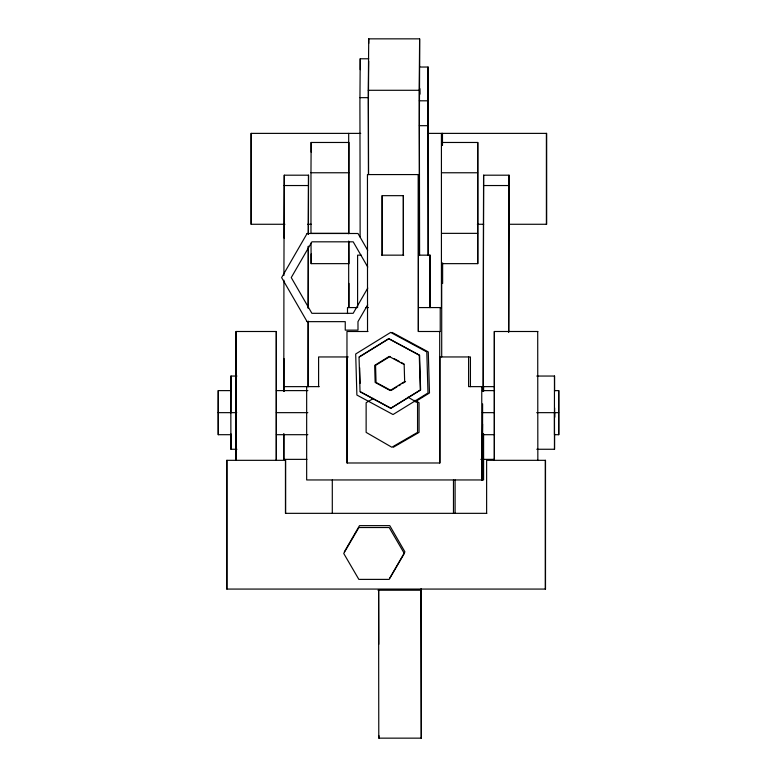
<?xml version="1.0" encoding="UTF-8"?>
<svg xmlns="http://www.w3.org/2000/svg" width="777" height="777" viewBox="0 0 777 777"><rect width="100%" height="100%" fill="white"/><g stroke="black" fill="none" stroke-linecap="round" stroke-linejoin="round"><path stroke-width="1.17" d="M283.751 433.906L283.731 459.362L306.944 459.362M283.79 391.491L283.926 280.215M283.906 459.362L283.926 433.906M283.964 391.491L283.964 386.635A422.873 1.292 90 0 1 283.984 358.479M308.042 386.635L308.11 321.309M482.42 479.953L482.614 403.894M483.071 459.362L483.09 433.906M483.129 391.491L483.576 175.194L509.09 175.194A422.873 1.292 90 0 0 508.799 331.915M483.245 459.362L483.265 433.906M483.304 391.491L483.313 386.635A422.873 1.292 90 0 1 483.644 175.194M508.634 332.197L509.022 175.194M231.012 434.693L218.211 434.693L218.172 412.655L218.211 390.617L231.012 390.617M218.288 434.693L218.288 390.617M230.895 412.655L230.934 390.617M231.031 449.261L231.06 433.916M308.411 234.333A422.873 1.292 90 0 1 308.547 175.194L284.227 175.194L283.926 275.388M308.246 234.363L308.479 175.194M308.119 308.003L308.226 246.387M554.448 376.049L554.448 449.261M554.584 417.298L554.632 407.935M554.603 433.916L554.574 449.261L536.771 449.261M554.632 417.375L554.642 412.655M558.712 434.693L558.712 390.617M482.012 479.953L482.585 424.048M310.975 172.766L311.14 142.473L349.009 142.473L348.844 233.353L310.975 233.353L310.975 172.766L348.844 172.766M348.892 241.832L349.009 263.646L311.14 263.646L311.188 253.953M441.657 263.646L477.758 263.646L477.758 142.473L441.657 142.473M477.758 263.646L477.758 142.473M360.13 237.034L360.11 218.881A377.428 1.156 90 0 0 359.906 103.05L360.227 58.78L368.706 58.78M368.473 174.582A360.499 1.098 90 0 0 368.288 90.287L368.725 38.85L419.619 38.85A431.546 1.321 90 0 1 419.697 66.851M368.531 174.543A377.428 1.156 90 0 0 368.395 103.05L368.687 61.14M419.473 255.157A360.499 1.098 90 0 0 419.182 90.287L419.619 38.85M419.541 255.157L419.512 216.53A384.44 1.175 90 0 0 419.366 125.68L419.599 67.036L428.078 67.036L428.146 94.347A407.575 1.243 90 0 1 428.36 255.38M428.03 255.157L427.991 216.53A384.44 1.175 90 0 0 427.845 125.68L428.078 67.036M307.109 233.498L281.633 277.574L307.109 321.649M367.764 288.082L353.166 313.316L311.888 313.316L291.249 277.574L311.917 241.822L353.195 241.822L367.764 267.055M367.667 304.856L357.974 321.649L358.003 330.128L345.25 330.128L345.25 321.649L307.08 321.649M344.337 551.864L359.489 525.631L389.782 525.631L404.924 551.864L389.782 578.098M359.353 356.973L388.966 338.704L419.599 355.215L420.61 389.996L390.996 408.265L360.363 391.754M390.064 356.449L375.553 365.394L376.049 382.43L391.054 390.52L396.853 386.936M398.795 385.751L400.728 384.557M402.661 383.362L405.565 381.575M415.083 401.855L429.477 392.977L428.282 351.923L392.123 332.43M373.552 398.416L366.132 402.709L366.132 432.391L391.841 447.241L417.55 432.391L417.55 402.709L408.012 397.193M393.337 447.241L419.046 432.391L419.046 402.709L414.899 400.31M368.288 90.287L419.182 90.287M359.897 97.659L368.376 97.659M419.308 100.806L427.797 100.806M419.366 125.68L427.845 125.68M360.732 133.382L251.01 133.382L251.01 224.271L284.906 224.271M428.176 133.382L546.668 133.382L546.668 224.271L508.838 224.271M441.501 172.766L477.602 172.766M440.229 307.575L440.229 331.497L418.347 331.497L418.424 174.572L367.453 174.572L367.531 331.497M284.129 185.538L308.372 185.538M483.469 185.538L508.916 185.538M307.721 224.271L311.324 224.271M477.34 224.271L483.673 224.271M441.501 233.353L477.602 233.353M307.08 233.498L358.003 233.498L367.696 250.291M361.198 255.157L357.595 255.157L357.595 307.575M381.633 255.157L403.719 255.157M418.881 255.157L430.361 255.157L430.361 307.575M357.129 307.575L347.494 307.575L347.494 313.558M365.559 307.575L368.415 307.575M418.55 307.575L441.423 307.575L441.423 133.382M367.968 331.497L346.969 331.497L346.969 462.985L439.967 462.985L439.967 356.954L470.425 356.954L470.425 386.635M537.839 331.497L494.279 331.497L494.279 460.324M348.251 356.954L318.599 356.954L318.599 386.635M236.927 376.049L230.905 376.049L230.847 412.655L230.905 449.261L236.927 449.261M536.771 376.049L554.574 376.049L554.603 391.404M283.79 386.635L319.23 386.635M494.036 386.635L468.599 386.635L468.599 356.954M276.369 390.617L307.877 390.617M482.371 390.617L494.57 390.617M554.477 390.617L558.789 390.617L558.789 434.693L554.477 434.693L554.438 412.655M218.172 412.655L236.732 412.655M276.33 412.655L307.838 412.655M482.332 412.655L494.454 412.655M536.713 412.655L558.673 412.655M276.369 434.693L307.877 434.693M482.371 434.693L494.57 434.693M480.827 459.362L494.153 459.362M486.8 513.335L285.45 513.335L285.45 460.324M377.981 590.219L420.639 590.219M394.065 358.605L399.067 361.295M401.068 362.373L404.069 363.995M359.664 367.764L360.12 383.352M311.14 142.473L311.188 152.166M311.023 243.046L311.14 263.646M419.667 94.347L419.648 88.403A431.546 1.321 90 0 1 419.755 94.26M360.227 58.78L360.256 69.668M421.202 738.15L420.988 589.112M421.105 588.966L421.367 738.15L378.787 738.15L378.584 590.316M378.69 590.17L378.787 644.269M231.031 376.049L231.06 391.404M546.386 133.382L546.386 224.271M545.328 460.324L545.328 589.073M537.713 331.497L537.839 460.324M494.415 331.497L494.415 460.324M486.625 513.335L486.625 460.324L545.503 460.324L545.503 589.073L226.748 589.073L226.748 460.324L285.625 460.324L285.625 513.335M483.585 386.635L483.585 391.482M483.585 433.896L483.585 479.953L306.662 479.953L306.662 386.635M481.759 386.635L481.759 479.953M455.099 479.953L455.099 513.432M453.477 479.953L453.477 513.432M442.628 262.859L442.628 283.43L441.705 283.43L441.705 356.954M442.482 133.382L442.482 145.503M442.21 133.382L442.21 145.503M439.704 331.497L439.704 462.985M429.7 255.157L429.7 307.575M418.347 174.572L418.347 331.497M403.399 255.041L403.399 195.668L382.119 195.668L382.119 255.041M403.321 195.668L403.321 255.041M382.197 195.668L382.197 255.041M378.962 735.741L378.962 738.15M348.97 283.43L348.97 307.537M348.688 133.382L348.688 233.79M348.688 241.045L348.688 307.575M347.232 356.954L347.232 462.985M332.294 479.953L332.294 513.432M276.359 460.324L276.359 331.497L236.023 331.497L236.023 460.324M276.233 331.497L276.233 460.324M251.292 133.382L251.292 224.271M236.14 331.497L236.14 460.324M226.923 460.324L226.923 589.073M368.725 38.85A431.546 1.321 90 0 1 368.735 43.366M308.216 386.635A422.873 1.292 90 0 1 308.275 321.241M308.284 308.284A422.873 1.292 90 0 1 308.382 246.241M284.149 238.199A422.873 1.292 90 0 1 284.304 175.194M358.887 527.525L343.725 553.457L358.857 579.389L389.16 579.389L404.312 553.457L389.18 527.525L358.887 527.525M390.646 332.43L355.691 353.991L356.886 395.046L393.036 414.539L427.991 392.977L426.796 351.923L390.646 332.43M388.646 338.704L359.032 356.973L360.042 391.754L390.676 408.265L420.289 389.996L419.279 355.215L388.646 338.704M389.16 356.449L374.66 365.394L375.155 382.43L390.161 390.52L404.662 381.575L404.166 364.53L389.16 356.449"/></g></svg>
